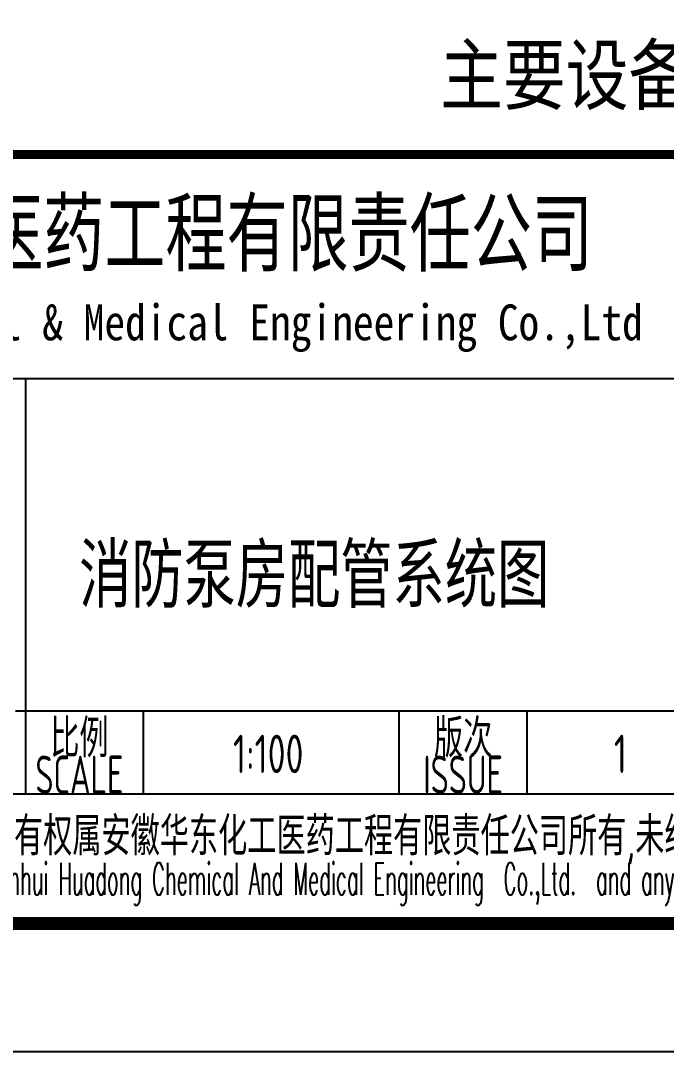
# Model space of a CAD drawing. Extents: x 84552 to 1115094, y -331058 to 102248.
# Drawn here: x 152992 to 155517, y 55435 to 59466 of the extents above; entities that cross this region are included whole.
import ezdxf
from ezdxf.enums import TextEntityAlignment as Align

# ---------------------------------------------------------------- set-up
doc = ezdxf.new("R2010")
doc.units = 0
doc.header["$LTSCALE"] = 1000
doc.header["$MEASUREMENT"] = 0
doc.layers.add('PUB_TITLE', color=4, linetype='Continuous')
doc.layers.add('TEXT_给水', color=7, linetype='Continuous')
doc.styles.add('ECEC_TQ', font='txt_l.shx', dxfattribs={"bigfont": 'hztxt_l.shx'})
doc.styles.add('H1', font='')
doc.styles.add('sceie', font='sceie.shx', dxfattribs={"width": 0.7, "bigfont": 'sceic.shx'})
doc.styles.add('宋体', font='', dxfattribs={"width": 0.6})
doc.styles.get('H1').set_extended_font_data('SimSun')
doc.styles.get('宋体').set_extended_font_data('SimSun')

msp = doc.modelspace()

# ---------------------------------------------------------------- linework, layer by layer
for p, q in [((151211.7, 58941.6), (159222, 58941.6)), ((150222, 58066.6), (155722, 58066.6)), ((150262, 58066.6), (155762, 58066.6)), ((153012, 56441.6), (153012, 58066.6)), ((152972, 56766.6), (159222, 56766.6)), ((153472, 56441.6), (153472, 56766.6)), ((154472, 56441.6), (154472, 56766.6)), ((154972, 56441.6), (154972, 56766.6)), ((150222, 56441.6), (159222, 56441.6)), ((150222, 55941.6), (159222, 55941.6)), ((150222, 55941.6), (159222, 55941.6))]:
    msp.add_line(p, q)
at = {"const_width": 35}
msp.add_lwpolyline([(159222, 58941.6), (150222, 58941.6)], dxfattribs=at)
at = {"layer": 'PUB_TITLE'}
msp.add_lwpolyline([(130022, 55434.7), (159722, 55434.7), (159722, 76434.7), (130022, 76434.7)], close=True, dxfattribs=at)
at = {"layer": 'PUB_TITLE', "const_width": 50}
msp.add_lwpolyline([(131272, 55934.7), (159222, 55934.7), (159222, 75934.7), (131272, 75934.7)], close=True, dxfattribs=at)

# ---------------------------------------------------------------- texts
at = {"style": 'H1', "width": 0.8}
msp.add_text('主要设备一览表', height=225, dxfattribs=at).set_placement((154631.8, 59140.9))
for s, height, style, width, p in [('安徽华东化工医药工程有限责任公司', 250, '宋体', 0.7, (153319.5, 58641.6)), ('Anhui Huadong Chemical & Medical Engineering Co.,Ltd', 140, '宋体', 0.85, (153319.5, 58266.6)), ('比例', 150, 'sceie', 0.8, (153222, 56666.6)), ('版次', 150, 'sceie', 0.8, (154722, 56666.6)), ('1:100', 150, 'sceie', 0.8, (153960, 56598.1)), ('1', 150, 'sceie', 0.8, (155336.7, 56598.1)), ('SCALE', 150, 'sceie', 0.7, (153222, 56516.6)), ('ISSUE', 150, 'sceie', 0.7, (154722, 56516.6)), ('本文件专有权属安徽华东化工医药工程有限责任公司所有,未经许可不得复制或转让给第三方', 150, 'sceie', 0.8, (154807.6, 56267.1)), ('The proprietary right of this document belongs to Anhui Huadong Chemical And Medical Engineering  Co.,Ltd.  and any replication or transfer to the 3rd. side is forbidden without its permission. ', 125, 'ECEC_TQ', 0.45, (154722, 56091.6))]:
    msp.add_text(s, height=height, dxfattribs=dict(style=style, width=width)).set_placement(p, align=Align.MIDDLE)
at = {"layer": 'TEXT_给水', "color": 4, "linetype": 'Continuous', "style": 'sceie', "width": 0.86}
msp.add_text('消防泵房配管系统图', height=250, dxfattribs=at).set_placement((153220.7, 57169.4))

doc.saveas('drawing.dxf')
